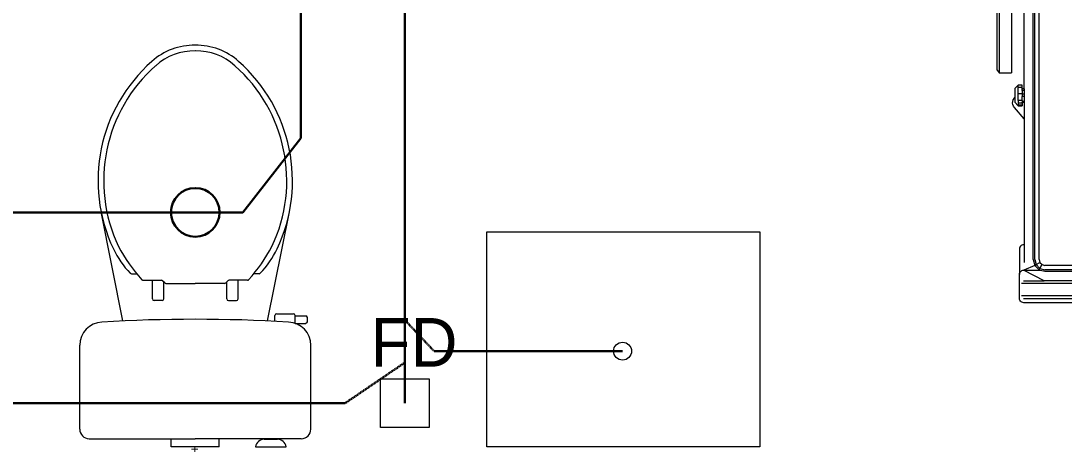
# Model space of a CAD drawing. Header units: millimetres. Extents: x -280308 to 6402717, y -14 to 2073074.
# Drawn here: x -19261 to -17117, y 330737 to 331624 of the extents above; entities that cross this region are included whole.
import ezdxf

# ---------------------------------------------------------------- set-up
doc = ezdxf.new("R2010")
doc.units = ezdxf.units.MM
doc.linetypes.add('DASHED2', pattern=[0.375, 0.25, -0.125])
doc.layers.get('0').update_dxf_attribs({"lineweight": 0})
for name, color, linetype, lineweight, true_color in [('-P-ABK', 7, 'Continuous', 30, 0x05ffff), ('-P-AK', 7, 'Continuous', 30, 0xff0a0a), ('P-AKT', 7, 'Continuous', 30, 0xfe0101)]:
    doc.layers.add(name, color=color, linetype=linetype, lineweight=lineweight, true_color=true_color)
for name, color, linetype, lineweight in [('A-Furn', 250, 'Continuous', 0), ('A-FURN-EQPM', 177, 'Continuous', 0), ('I-FURN-EQPM', 175, 'Continuous', 0), ('Tembok', 252, 'Continuous', 13)]:
    doc.layers.add(name, color=color, linetype=linetype, lineweight=lineweight)
doc.layers.add('A-TEXT', color=254, linetype='Continuous')
doc.styles.add('Annotative', font='arial.ttf', dxfattribs={"height": 1.25})
doc.styles.add('romans', font='BKANT.TTF')

# ---------------------------------------------------------------- blocks, each defined once
blk = doc.blocks.new('A$C89b419f8')
at = {"color": 0, "linetype": 'ByBlock', "lineweight": -2}
for p, q in [((478, 1328.6), (472.7, 1324.5)), ((1221.1, 1324.5), (472.7, 1324.5)), ((472.7, 1324.5), (472.7, 1299)), ((478, 1328.6), (603.3, 1328.6)), ((378.1, 1272.9), (401.1, 1293)), ((401.1, 1293), (404, 1295)), ((404, 1295), (407.2, 1296.3)), ((412, 1292.3), (405.1, 1285.5)), ((407.2, 1296.3), (410.5, 1296.8)), ((410.5, 1296.8), (413.9, 1296.6)), ((422, 1292.3), (412, 1292.3)), ((413.9, 1296.6), (417.1, 1295.6)), ((417.1, 1295.6), (420.1, 1293.9)), ((420.1, 1293.9), (422, 1292.3)), ((440.2, 1292.3), (422, 1292.3)), ((447.1, 1285.5), (440.2, 1292.3)), ((597.2, 1299), (472.7, 1299)), ((0, 1273.9), (0.2, 1275.9)), ((0, 1147.5), (0, 1273.9)), ((0.2, 1275.9), (0.9, 1277.8)), ((0.9, 1277.8), (1.9, 1279.4)), ((1.9, 1279.4), (3.3, 1280.8)), ((3.3, 1280.8), (5, 1281.8)), ((5, 1281.8), (6.8, 1282.5)), ((6.8, 1282.5), (8.9, 1282.7)), ((8.4, 1274.2), (8.4, 1163.4)), ((8.9, 1282.7), (58.1, 1282.7)), ((14.2, 253.4), (14.2, 1278.7)), ((39.1, 253.4), (39.1, 1278.7)), ((44.8, 1274.2), (44.8, 1232.1)), ((44.8, 1232.1), (66.5, 1272.9)), ((58.1, 1282.7), (60.2, 1282.5)), ((110.4, 1282.7), (58.1, 1282.7)), ((60.2, 1282.5), (62, 1281.8)), ((62, 1281.8), (63.7, 1280.8)), ((63.7, 1280.8), (65, 1279.4)), ((65, 1279.4), (66.1, 1277.8)), ((66.1, 1277.8), (66.8, 1275.9)), ((66.5, 1272.9), (67, 1273.9)), ((66.6, 1272.9), (66.5, 1272.9)), ((66.8, 1275.9), (67, 1273.9)), ((67, 1273.9), (67, 1239.3)), ((76.4, 1251), (67, 1273.9)), ((119.2, 1272.9), (82.3, 1272.9)), ((112.4, 1282.5), (110.4, 1282.7)), ((114.3, 1281.8), (112.4, 1282.5)), ((115.9, 1280.8), (114.3, 1281.8)), ((117.3, 1279.4), (115.9, 1280.8)), ((118.3, 1277.8), (117.3, 1279.4)), ((119, 1275.9), (118.3, 1277.8)), ((119.2, 1273.9), (119, 1275.9)), ((119.2, 1272.9), (119.2, 1273.9)), ((378.1, 1272.9), (119.2, 1272.9)), ((412.6, 1272.9), (378.1, 1272.9)), ((406.4, 1285.5), (405.1, 1285.5)), ((405.1, 1285.5), (405.1, 1277.5)), ((406.4, 1277.5), (405.1, 1277.5)), ((406.4, 1277.5), (406.4, 1285.5)), ((410, 1285.5), (406.4, 1285.5)), ((410, 1277.5), (406.4, 1277.5)), ((410, 1277.5), (410, 1285.5)), ((415.6, 1285.5), (410, 1285.5)), ((410, 1277.5), (412.6, 1277.5)), ((413.4, 1277.5), (412.6, 1277.5)), ((412.6, 1277.5), (412.6, 1272.9)), ((413.4, 1272.9), (412.6, 1272.9)), ((415.6, 1277.5), (413.4, 1277.5)), ((413.4, 1272.9), (413.4, 1277.5)), ((423.8, 1272.9), (413.4, 1272.9)), ((415.6, 1285.5), (429.8, 1285.5)), ((415.6, 1277.5), (415.6, 1285.5)), ((415.6, 1277.5), (423.8, 1277.5)), ((428.5, 1277.5), (423.8, 1277.5)), ((423.8, 1272.9), (423.8, 1277.5)), ((428.5, 1272.9), (423.8, 1272.9)), ((429.8, 1277.5), (428.5, 1277.5)), ((428.5, 1272.9), (428.5, 1277.5)), ((436.5, 1272.9), (428.5, 1272.9)), ((429.8, 1285.5), (442.2, 1285.5)), ((429.8, 1277.5), (429.8, 1285.5)), ((436.5, 1277.5), (429.8, 1277.5)), ((436.5, 1277.5), (439.6, 1277.5)), ((436.5, 1272.9), (436.5, 1277.5)), ((439.6, 1272.9), (436.5, 1272.9)), ((439.6, 1272.9), (439.6, 1277.5)), ((439.6, 1277.5), (442.2, 1277.5)), ((439.6, 1272.9), (597.2, 1272.9)), ((442.2, 1285.5), (447.1, 1285.5)), ((442.2, 1277.5), (442.2, 1285.5)), ((442.2, 1277.5), (447.1, 1277.5)), ((447.1, 1277.5), (447.1, 1285.5)), ((76.4, 1251), (67.8, 1242.4)), ((78.3, 1248.4), (70.6, 1240.8)), ((76.7, 1251.2), (76.4, 1251)), ((88.7, 1254.5), (76.7, 1251.2)), ((76.7, 1251.2), (78.3, 1248.4)), ((88.7, 1251.2), (78.3, 1248.4)), ((78.3, 1248.4), (82.7, 1240.8)), ((88.7, 1254.5), (1361.7, 1254.5)), ((88.7, 1251.2), (1361.7, 1251.2)), ((44.8, 342.6), (44.8, 1232.1)), ((67, 1239.3), (64.6, 1230.3)), ((64.6, 1230.3), (64.6, 1141.5)), ((67.8, 1242.4), (67, 1239.3)), ((67.8, 1242.4), (70.6, 1240.8)), ((70.6, 1240.8), (67.8, 1230.3)), ((67.8, 321.1), (67.8, 1230.3)), ((70.6, 1240.8), (78.3, 1236.4)), ((78.3, 1236.4), (76.7, 1230.3)), ((76.7, 321.1), (76.7, 1230.3)), ((82.7, 1240.8), (78.3, 1236.4)), ((88.7, 1242.4), (82.7, 1240.8)), ((88.7, 1242.4), (1361.7, 1242.4))]:
    blk.add_line(p, q, dxfattribs=at)
blk = doc.blocks.new('greg')
at = {"layer": 'I-FURN-EQPM', "ltscale": 1000}
for p, q in [((2016835.1, 1433823.2), (2017007.7, 1433823.2)), ((2016815.6, 1433803.7), (2016815.6, 1433585.7)), ((2017057.8, 1433734.4), (2017282.2, 1433779.2)), ((2017154.9, 1433716.9), (2017154.9, 1433706.2)), ((2017141.5, 1433693.1), (2017141.5, 1433655)), ((2017099.8, 1433653.7), (2017099.8, 1433670.4)), ((2017103.1, 1433673.6), (2017141.5, 1433673.6)), ((2017103.1, 1433650.5), (2017138.2, 1433650.5)), ((2017135.9, 1433648.3), (2017140.5, 1433652.7)), ((2016798.9, 1433634.9), (2016815.6, 1433634.9)), ((2016798.9, 1433536.4), (2016798.9, 1433634.9)), ((2017134.9, 1433645.9), (2017134.9, 1433585.7)), ((2016815.6, 1433367.6), (2016815.6, 1433585.7)), ((2017134.9, 1433525.4), (2017134.9, 1433585.7)), ((2016798.9, 1433536.4), (2016815.6, 1433536.4)), ((2017103.1, 1433520.9), (2017138.2, 1433520.9)), ((2017135.9, 1433523.1), (2017140.5, 1433518.7)), ((2017099.8, 1433517.6), (2017099.8, 1433501)), ((2017103.1, 1433497.7), (2017141.5, 1433497.7)), ((2017141.5, 1433478.2), (2017141.5, 1433516.3)), ((2016798.9, 1433461.8), (2016798.9, 1433398.7)), ((2017154.9, 1433454.4), (2017154.9, 1433465.1)), ((2016814.4, 1433443.8), (2016814.4, 1433416.7)), ((2016814.4, 1433441.1), (2016815.6, 1433441.1)), ((2017057.8, 1433436.9), (2017282.2, 1433392.2)), ((2016814.4, 1433419.4), (2016815.6, 1433419.4)), ((2017057.1, 1433421.9), (2017069.3, 1433421.9)), ((2017072.5, 1433418.6), (2017072.5, 1433383.6)), ((2017052.9, 1433380.3), (2017052.9, 1433358.4)), ((2017053, 1433380.4), (2017069.3, 1433380.4)), ((2017068.1, 1433380.4), (2017068.1, 1433358.4)), ((2016835.1, 1433348.2), (2017007.7, 1433348.2)), ((2017056.2, 1433355.2), (2017064.9, 1433355.2))]:
    blk.add_line(p, q, dxfattribs=at)
for centre, radius, start, end in [((2016835.1, 1433803.7), 19.4, 90, 180), ((2017007.7, 1433775.2), 48, 2.7365, 90), ((2013801.1, 1433585.7), 3260.1, 356.6267, 3.3733), ((2017346.2, 1433458.4), 327.1, 41.4237, 115.367), ((2017287.3, 1433582.7), 189.5, 115.3845, 133.926), ((2017346.2, 1433458.4), 315.4, 41.4237, 115.367), ((2017360.3, 1433457.1), 322.9, 117.5155, 132.4037), ((2017158.1, 1433716.9), 3.24, 133.926, 180), ((2017144.7, 1433693.1), 3.24, 132.4037, 180), ((2017103.1, 1433670.4), 3.24, 90, 180), ((2017496.1, 1433588.5), 128.6, 358.7172, 42.146), ((2017103.1, 1433653.7), 3.24, 180, 270), ((2017138.2, 1433645.9), 3.24, 134.0485, 180), ((2017138.2, 1433655), 3.24, 314.0485, 0), ((2017496.1, 1433588.5), 116.9, 358.7172, 42.146), ((2017496.1, 1433582.8), 116.9, 317.854, 1.2828), ((2017496.1, 1433582.8), 128.6, 317.854, 1.2828), ((2017103.1, 1433517.6), 3.24, 90, 180), ((2017138.2, 1433525.4), 3.24, 180, 225.9515), ((2017138.2, 1433516.3), 3.24, 0, 45.9515), ((2017103.1, 1433501), 3.24, 180, 270), ((2017346.2, 1433712.9), 327.1, 244.633, 318.5763), ((2017346.2, 1433712.9), 315.4, 244.633, 318.5763), ((2017144.7, 1433478.2), 3.24, 180, 227.5963), ((2017360.3, 1433714.3), 322.9, 227.5963, 242.4845), ((2016795.4, 1433443.2), 19, 1.9066, 79.3868), ((2017158.1, 1433454.4), 3.24, 180, 226.074), ((2017287.3, 1433588.6), 189.5, 226.074, 244.6155), ((2016795.4, 1433417.4), 19, 280.6132, 358.0934), ((2017069.3, 1433418.6), 3.24, 0, 90), ((2017007.7, 1433396.1), 48, 270, 357.2635), ((2016835.1, 1433367.6), 19.4, 180, 270), ((2017069.3, 1433383.6), 3.24, 270, 0), ((2017056.2, 1433358.4), 3.24, 180, 270), ((2017064.9, 1433358.4), 3.24, 270, 0)]:
    blk.add_arc(centre, radius, start, end, dxfattribs=at)
at = {"layer": 'I-FURN-EQPM', "ltscale": 1000, "style": 'romans'}
blk.add_text('+', height=19.4, dxfattribs=at).set_placement((2016786.8, 1433577.3))
blk = doc.blocks.new('A$Ce288bb9c')
at = {"layer": 'A-FURN-EQPM', "linetype": 'ByBlock', "lineweight": -2, "ltscale": 0.25}
blk.add_lwpolyline([(8944.8, -19409.9), (8944.8, -19309.9), (9044.8, -19309.9), (9044.8, -19409.9)], close=True, dxfattribs=at)
at = {"layer": 'I-FURN-EQPM', "linetype": 'ByBlock', "lineweight": -2}
blk.add_lwpolyline([(9163.6, -19007.9), (9725, -19007.9), (9725, -19450), (9163.6, -19450)], close=True, dxfattribs=at)
blk.add_circle((9442.5, -19253.2), 18.5, dxfattribs=at)
at = {"layer": 'A-Furn', "color": 0, "linetype": 'ByBlock', "lineweight": -2, "ltscale": 0.25, "rotation": 90}
blk.add_blockref('A$C89b419f8', (11541.1, -19153.5), dxfattribs=at)
at = {"layer": 'Tembok', "color": 0, "linetype": 'ByBlock', "lineweight": -2, "rotation": 90}
blk.add_blockref('greg', (1442149.9, -2036248.9), dxfattribs=at)
blk = doc.blocks.new('1')
at = {"layer": 'A-FURN-EQPM', "ltscale": 0.25}
blk.add_blockref('A$Ce288bb9c', (-27467.1, 350198.3), dxfattribs=at)
at = {"layer": 'A-TEXT', "ltscale": 0.25, "insert": (-18542.1, 331013.2), "char_height": 100, "attachment_point": 1, "style": 'Annotative'}
blk.add_mtext_dynamic_manual_height_columns('{\\fCentury Gothic|b0|i0|c0|p34;FD}', width=2019.994, gutter_width=1670.6, heights=[0], dxfattribs=at)

msp = doc.modelspace()

# ---------------------------------------------------------------- linework, layer by layer
at = {"layer": '-P-ABK', "linetype": 'DASHED2', "ltscale": 5, "flags": 128}
for points in [[(-18472.2, 330838.3), (-18472.2, 337107.3), (-18223, 337285.1), (7597.7, 337285.1), (7674.2, 337448.5), (7673, 343506.1), (7517.4, 343663.2)], [(-18024.6, 330945.1), (-18411.7, 330945.1), (-18472.2, 331009)], [(-19604.4, 330838.3), (-18594.5, 330838.3), (-18472.2, 330921.5)]]:
    msp.add_lwpolyline(points, dxfattribs=at)
at = {"layer": '-P-AK'}
msp.add_circle((-18902.9, 331230.5), 50, dxfattribs=at)
at = {"layer": 'P-AKT', "linetype": 'Continuous', "flags": 128}
msp.add_lwpolyline([(-20017.1, 331230.5), (-18902.9, 331230.5), (-18805.1, 331230.5), (-18686, 331382.9), (-18686, 336761.6), (-18494.1, 336966.9), (7698.8, 336966.9), (7753.2, 337036.8), (7751.8, 343865.2), (7610.8, 343981.3)], dxfattribs=at)

# ---------------------------------------------------------------- block references
msp.add_blockref('1', (0, 0))

doc.saveas('drawing.dxf')
